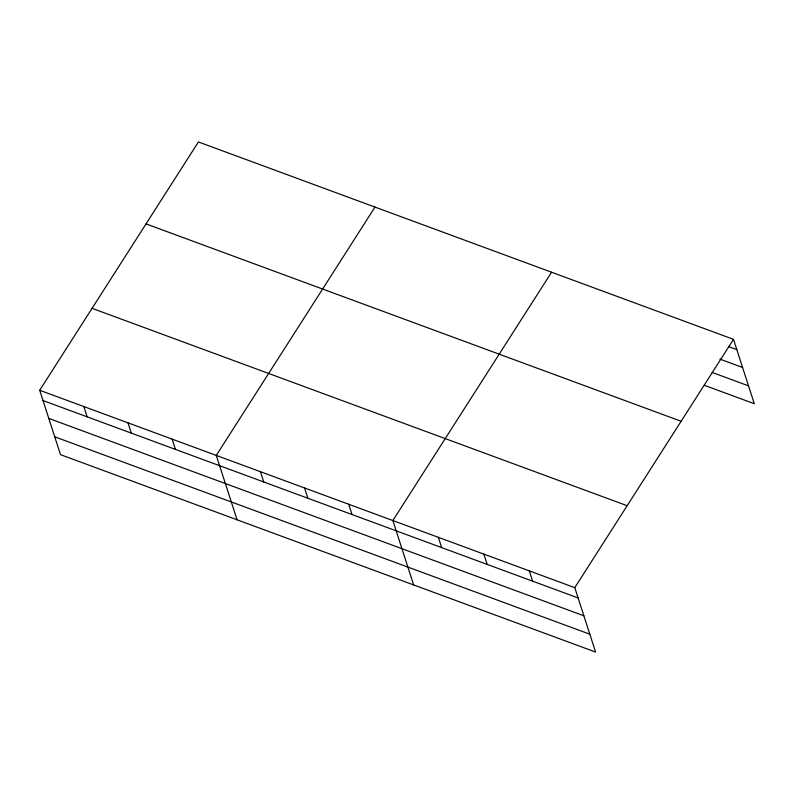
<?xml version="1.0" encoding="UTF-8"?>
<svg xmlns="http://www.w3.org/2000/svg" width="794" height="794" viewBox="0 0 794 794"><rect width="100%" height="100%" fill="white"/><g stroke="black" fill="none" stroke-linecap="round" stroke-linejoin="round"><path stroke-width="1.19" d="M733.497 339.336L574.787 587.659L595.589 652.053L60.503 454.664L39.7 390.271L198.411 141.947L733.497 339.336L754.3 403.729L704.268 385.269M374.996 207.085L216.276 455.409L237.078 519.802M551.572 272.223L392.861 520.546L413.654 584.94M728.862 346.68L736.822 349.608M719.85 359.077L742.589 367.473M712.149 372.446L748.534 385.864M146.036 223.898L681.123 421.277M92.074 308.33L627.161 505.709M39.7 390.271L574.787 587.659M43.025 400.553L578.111 597.942M48.791 418.408L583.878 615.797M54.726 436.809L589.813 634.198M529.3 570.886L532.625 581.158M483.824 554.103L487.139 564.385M438.338 537.33L441.663 547.602M348.715 504.259L352.03 514.542M304.568 487.982L307.883 498.265M260.422 471.696L263.747 481.978M172.129 439.132L175.454 449.404M127.993 422.845L131.308 433.127M83.846 406.558L87.161 416.84"/></g></svg>
